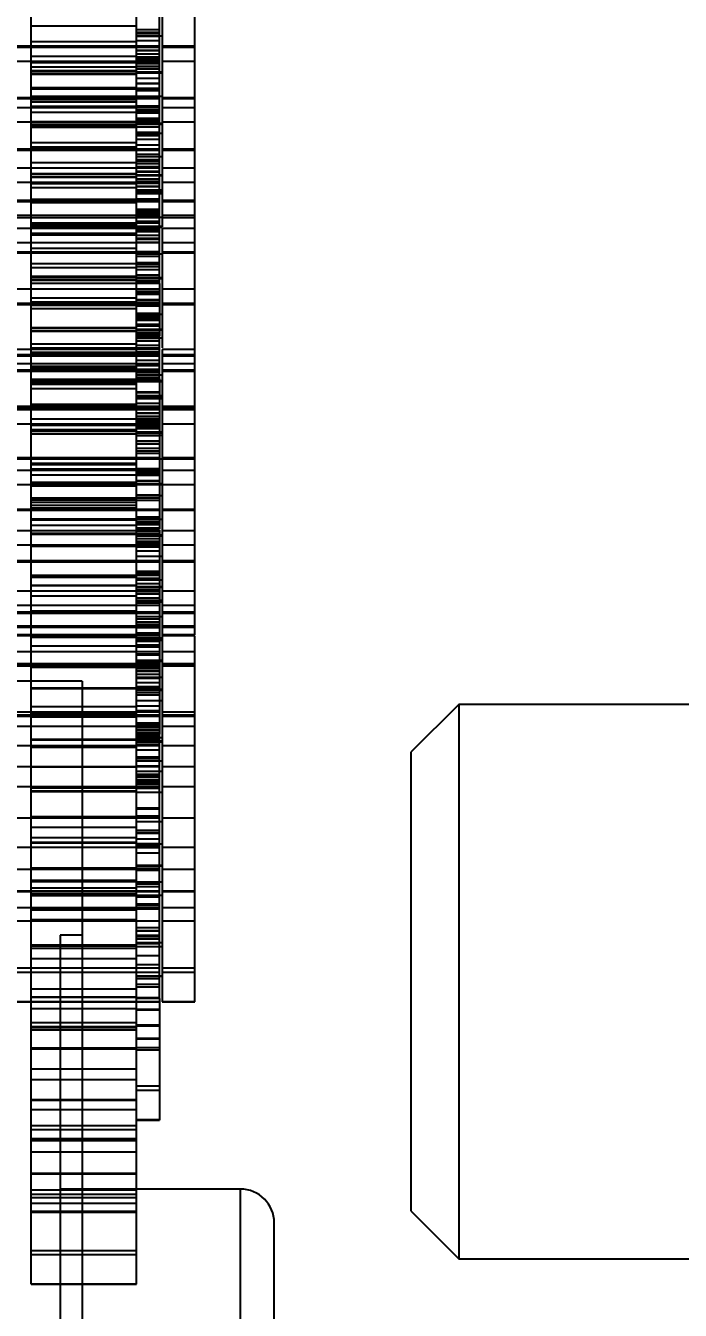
# Model space of a CAD drawing. Header units: metres. Extents: x 0 to 21025, y 0 to 14850.
# Drawn here: x 8857.71 to 8867.15, y 13107.59 to 13126.12 of the extents above; entities that cross this region are included whole.
import ezdxf

# ---------------------------------------------------------------- set-up
doc = ezdxf.new("R2010")
doc.units = ezdxf.units.M
doc.header["$LTSCALE"] = 25
doc.linetypes.add('HIDDEN2', pattern=[4.7625, 3.175, -1.5875])
doc.layers.add('18_COTAS', color=7, linetype='Continuous')
doc.layers.add('ST1', color=7, linetype='HIDDEN2')
doc.styles.add('ROMANS', font='ROMANS.SHX')
doc.dimstyles.new('25___1-25', dxfattribs={"dimscale": 25, "dimtxt": 2.5, "dimasz": 2, "dimexe": 1.5, "dimexo": 1, "dimgap": 0.5, "dimtad": 1, "dimzin": 12, "dimtxsty": 'ROMANS', "dimcen": 0, "dimclrd": 256, "dimclre": 256, "dimclrt": 3, "dimazin": 3, "dimtfac": 1, "dimtmove": 0, "dimatfit": 0, "dimfxl": 1, "dimlwd": -1, "dimlwe": -1, "dimarcsym": 0})

# ---------------------------------------------------------------- blocks, each defined once
blk = doc.blocks.new('*D14')
at = {"layer": '18_COTAS', "transparency": 16777216}
for p, q in [((8767.149, 13416.484), (9534.934, 13416.484)), ((9497.434, 11742.681), (9497.434, 13366.484)), ((8955.399, 11692.681), (9534.934, 11692.681))]:
    blk.add_line(p, q, dxfattribs=at)
for points in [[(9489.1, 13366.484), (9505.767, 13366.484), (9497.434, 13416.484)], [(9489.1, 11742.681), (9505.767, 11742.681), (9497.434, 11692.681)]]:
    blk.add_solid(points, dxfattribs=at)
at = {"layer": 'Defpoints', "color": 0, "transparency": 16777216}
for p in [(8742.149, 13416.484), (9497.434, 13416.484), (8930.399, 11692.681)]:
    blk.add_point(p, dxfattribs=at)
at = {"layer": '18_COTAS', "color": 3, "transparency": 16777216, "insert": (9447.731, 12554.582), "char_height": 62.5, "attachment_point": 5, "rotation": 90, "style": 'ROMANS'}
blk.add_mtext('1723,8', dxfattribs=at)

msp = doc.modelspace()

# ---------------------------------------------------------------- linework, layer by layer
at = {"layer": 'ST1'}
for p, q in [((8859.638, 13122.405), (8859.638, 13130.231)), ((8857.786, 13123.224), (8857.786, 13127.137)), ((8859.306, 13123.224), (8859.306, 13127.137)), ((8859.675, 13127.047), (8859.675, 13123.357)), ((8860.149, 13123.357), (8860.149, 13126.339)), ((8859.306, 13126.117), (8857.786, 13126.117)), ((8859.638, 13126.066), (8859.306, 13126.066)), ((8859.638, 13126.025), (8859.306, 13126.025)), ((8859.638, 13126.008), (8859.306, 13126.008)), ((8859.306, 13125.979), (8859.675, 13125.979)), ((8859.306, 13125.97), (8859.638, 13125.97)), ((8844.807, 13125.832), (8859.306, 13125.832)), ((8859.306, 13125.812), (8844.807, 13125.812)), ((8859.306, 13125.809), (8844.807, 13125.809)), ((8857.786, 13125.896), (8859.306, 13125.896)), ((8857.786, 13125.832), (8859.638, 13125.832)), ((8859.638, 13125.812), (8857.786, 13125.812)), ((8859.638, 13125.809), (8857.786, 13125.809)), ((8859.638, 13125.906), (8859.306, 13125.906)), ((8859.638, 13125.766), (8859.306, 13125.766)), ((8859.638, 13125.761), (8859.306, 13125.761)), ((8859.675, 13125.832), (8860.149, 13125.832)), ((8860.149, 13125.812), (8859.675, 13125.812)), ((8860.149, 13125.809), (8859.675, 13125.809)), ((8844.807, 13125.61), (8859.306, 13125.61)), ((8859.306, 13125.681), (8857.786, 13125.681)), ((8857.786, 13125.61), (8859.638, 13125.61)), ((8859.306, 13125.586), (8857.786, 13125.586)), ((8859.638, 13125.711), (8859.306, 13125.711)), ((8859.638, 13125.671), (8859.306, 13125.671)), ((8859.638, 13125.656), (8859.306, 13125.656)), ((8859.306, 13125.647), (8859.638, 13125.647)), ((8859.638, 13125.616), (8859.306, 13125.616)), ((8859.638, 13125.61), (8859.306, 13125.61)), ((8859.638, 13125.589), (8859.306, 13125.589)), ((8859.306, 13125.576), (8859.638, 13125.576)), ((8859.675, 13125.61), (8860.149, 13125.61)), ((8859.306, 13125.526), (8857.786, 13125.526)), ((8859.306, 13125.473), (8857.786, 13125.473)), ((8857.786, 13125.469), (8859.306, 13125.469)), ((8859.306, 13125.429), (8857.786, 13125.429)), ((8857.786, 13125.422), (8859.306, 13125.422)), ((8859.638, 13125.535), (8859.306, 13125.535)), ((8859.638, 13125.503), (8859.306, 13125.503)), ((8859.638, 13125.496), (8859.306, 13125.496)), ((8859.306, 13125.458), (8859.675, 13125.458)), ((8859.675, 13125.443), (8859.306, 13125.443)), ((8859.675, 13125.44), (8859.306, 13125.44)), ((8859.306, 13125.364), (8859.638, 13125.364)), ((8859.638, 13125.363), (8859.306, 13125.363)), ((8859.306, 13125.229), (8857.786, 13125.229)), ((8859.306, 13125.208), (8857.786, 13125.208)), ((8859.638, 13125.289), (8859.306, 13125.289)), ((8859.638, 13125.283), (8859.306, 13125.283)), ((8859.638, 13125.217), (8859.306, 13125.217)), ((8859.638, 13125.214), (8859.306, 13125.214)), ((8859.638, 13125.185), (8859.306, 13125.185)), ((8844.807, 13125.089), (8859.306, 13125.089)), ((8859.306, 13125.067), (8844.807, 13125.067)), ((8859.306, 13125.102), (8857.786, 13125.102)), ((8857.786, 13125.089), (8859.638, 13125.089)), ((8859.638, 13125.067), (8857.786, 13125.067)), ((8859.306, 13125.054), (8857.786, 13125.054)), ((8857.786, 13125.023), (8859.306, 13125.023)), ((8859.306, 13125.107), (8859.675, 13125.107)), ((8859.675, 13125.089), (8860.149, 13125.089)), ((8860.149, 13125.067), (8859.675, 13125.067)), ((8859.306, 13124.939), (8844.807, 13124.939)), ((8857.786, 13124.964), (8859.306, 13124.964)), ((8859.638, 13124.939), (8857.786, 13124.939)), ((8859.306, 13124.869), (8857.786, 13124.869)), ((8859.638, 13124.96), (8859.306, 13124.96)), ((8859.638, 13124.942), (8859.306, 13124.942)), ((8859.638, 13124.939), (8859.306, 13124.939)), ((8859.638, 13124.907), (8859.306, 13124.907)), ((8859.638, 13124.902), (8859.306, 13124.902)), ((8859.638, 13124.894), (8859.306, 13124.894)), ((8859.638, 13124.884), (8859.306, 13124.884)), ((8859.638, 13124.874), (8859.306, 13124.874)), ((8859.306, 13124.867), (8859.638, 13124.867)), ((8860.149, 13124.939), (8859.675, 13124.939)), ((8844.807, 13124.738), (8859.306, 13124.738)), ((8857.786, 13124.738), (8859.638, 13124.738)), ((8859.306, 13124.735), (8857.786, 13124.735)), ((8857.786, 13124.727), (8859.306, 13124.727)), ((8859.306, 13124.687), (8857.786, 13124.687)), ((8859.306, 13124.683), (8857.786, 13124.683)), ((8859.306, 13124.654), (8857.786, 13124.654)), ((8859.638, 13124.783), (8859.306, 13124.783)), ((8859.638, 13124.783), (8859.306, 13124.783)), ((8859.638, 13124.76), (8859.306, 13124.76)), ((8859.306, 13124.716), (8859.675, 13124.716)), ((8859.675, 13124.698), (8859.306, 13124.698)), ((8859.638, 13124.661), (8859.306, 13124.661)), ((8859.675, 13124.738), (8860.149, 13124.738)), ((8859.638, 13124.581), (8859.306, 13124.581)), ((8859.675, 13124.57), (8859.306, 13124.57)), ((8859.306, 13124.541), (8859.638, 13124.541)), ((8859.638, 13124.54), (8859.306, 13124.54)), ((8859.306, 13124.485), (8859.638, 13124.485)), ((8844.807, 13124.347), (8859.306, 13124.347)), ((8859.306, 13124.324), (8844.807, 13124.324)), ((8859.306, 13124.432), (8857.786, 13124.432)), ((8859.306, 13124.373), (8857.786, 13124.373)), ((8857.786, 13124.347), (8859.638, 13124.347)), ((8859.638, 13124.324), (8857.786, 13124.324)), ((8859.638, 13124.401), (8859.306, 13124.401)), ((8859.638, 13124.264), (8859.306, 13124.264)), ((8859.675, 13124.347), (8860.149, 13124.347)), ((8860.149, 13124.324), (8859.675, 13124.324)), ((8859.306, 13124.067), (8844.807, 13124.067)), ((8857.786, 13124.151), (8859.306, 13124.151)), ((8859.638, 13124.067), (8857.786, 13124.067)), ((8859.306, 13124.235), (8859.675, 13124.235)), ((8859.638, 13124.186), (8859.306, 13124.186)), ((8859.638, 13124.162), (8859.306, 13124.162)), ((8859.638, 13124.131), (8859.306, 13124.131)), ((8859.306, 13124.091), (8859.638, 13124.091)), ((8860.149, 13124.067), (8859.675, 13124.067)), ((8859.306, 13123.988), (8857.786, 13123.988)), ((8857.786, 13123.984), (8859.306, 13123.984)), ((8859.306, 13123.945), (8857.786, 13123.945)), ((8859.306, 13123.937), (8857.786, 13123.937)), ((8857.786, 13123.937), (8859.306, 13123.937)), ((8859.638, 13124.022), (8859.306, 13124.022)), ((8859.638, 13124.016), (8859.306, 13124.016)), ((8859.638, 13124.011), (8859.306, 13124.011)), ((8859.306, 13123.973), (8859.675, 13123.973)), ((8859.675, 13123.955), (8859.306, 13123.955)), ((8859.638, 13123.911), (8859.306, 13123.911)), ((8859.306, 13123.903), (8859.638, 13123.903)), ((8844.807, 13123.866), (8859.306, 13123.866)), ((8857.786, 13123.866), (8859.638, 13123.866)), ((8859.306, 13123.841), (8857.786, 13123.841)), ((8859.306, 13123.782), (8857.786, 13123.782)), ((8859.638, 13123.866), (8859.306, 13123.866)), ((8859.638, 13123.845), (8859.306, 13123.845)), ((8859.638, 13123.804), (8859.306, 13123.804)), ((8859.638, 13123.798), (8859.306, 13123.798)), ((8859.306, 13123.757), (8859.675, 13123.757)), ((8859.638, 13123.729), (8859.306, 13123.729)), ((8859.306, 13123.726), (8859.675, 13123.726)), ((8859.675, 13123.698), (8859.306, 13123.698)), ((8859.675, 13123.866), (8860.149, 13123.866)), ((8844.807, 13123.604), (8859.306, 13123.604)), ((8859.306, 13123.582), (8844.807, 13123.582)), ((8859.306, 13123.617), (8857.786, 13123.617)), ((8857.786, 13123.604), (8859.638, 13123.604)), ((8859.638, 13123.582), (8857.786, 13123.582)), ((8859.306, 13123.569), (8857.786, 13123.569)), ((8859.306, 13123.62), (8859.638, 13123.62)), ((8859.638, 13123.619), (8859.306, 13123.619)), ((8859.675, 13123.604), (8860.149, 13123.604)), ((8860.149, 13123.582), (8859.675, 13123.582)), ((8844.807, 13123.388), (8859.306, 13123.388)), ((8844.807, 13123.357), (8859.306, 13123.357)), ((8857.786, 13123.388), (8859.306, 13123.388)), ((8857.786, 13123.357), (8859.638, 13123.357)), ((8859.638, 13123.473), (8859.306, 13123.473)), ((8859.638, 13123.457), (8859.306, 13123.457)), ((8859.638, 13123.441), (8859.306, 13123.441)), ((8859.638, 13123.422), (8859.306, 13123.422)), ((8859.638, 13123.399), (8859.306, 13123.399)), ((8859.638, 13123.389), (8859.306, 13123.389)), ((8859.638, 13123.388), (8859.306, 13123.388)), ((8859.306, 13123.382), (8859.638, 13123.382)), ((8859.306, 13123.363), (8859.675, 13123.363)), ((8859.675, 13123.388), (8860.149, 13123.388)), ((8859.675, 13123.357), (8859.675, 13123.221)), ((8859.675, 13123.357), (8860.149, 13123.357)), ((8860.149, 13123.195), (8860.149, 13123.357)), ((8859.306, 13123.195), (8844.807, 13123.195)), ((8857.786, 13123.279), (8859.306, 13123.279)), ((8859.306, 13123.259), (8857.786, 13123.259)), ((8859.306, 13123.25), (8857.786, 13123.25)), ((8857.786, 13123.242), (8859.306, 13123.242)), ((8859.306, 13123.224), (8857.786, 13123.224)), ((8857.786, 13119.282), (8857.786, 13123.224)), ((8857.786, 13123.219), (8859.306, 13123.219)), ((8859.306, 13123.202), (8857.786, 13123.202)), ((8859.306, 13123.198), (8857.786, 13123.198)), ((8859.638, 13123.195), (8857.786, 13123.195)), ((8859.638, 13123.298), (8859.306, 13123.298)), ((8859.638, 13123.275), (8859.306, 13123.275)), ((8859.306, 13123.231), (8859.675, 13123.231)), ((8859.306, 13119.282), (8859.306, 13123.224)), ((8859.638, 13123.216), (8859.306, 13123.216)), ((8859.675, 13123.213), (8859.306, 13123.213)), ((8859.638, 13123.195), (8859.306, 13123.195)), ((8859.638, 13123.176), (8859.306, 13123.176)), ((8859.638, 13123.158), (8859.306, 13123.158)), ((8859.638, 13123.15), (8859.306, 13123.15)), ((8859.675, 13123.195), (8859.675, 13122.324)), ((8860.149, 13123.195), (8859.675, 13123.195)), ((8860.149, 13122.323), (8860.149, 13123.195)), ((8844.807, 13122.994), (8859.306, 13122.994)), ((8859.306, 13123.124), (8857.786, 13123.124)), ((8859.306, 13123.118), (8857.786, 13123.118)), ((8859.306, 13123.1), (8857.786, 13123.1)), ((8857.786, 13122.994), (8859.638, 13122.994)), ((8859.638, 13123.096), (8859.306, 13123.096)), ((8859.638, 13123.055), (8859.306, 13123.055)), ((8859.638, 13123.039), (8859.306, 13123.039)), ((8859.306, 13123), (8859.638, 13123)), ((8859.675, 13122.994), (8860.149, 13122.994)), ((8844.807, 13122.862), (8859.306, 13122.862)), ((8859.306, 13122.839), (8844.807, 13122.839)), ((8859.306, 13122.91), (8857.786, 13122.91)), ((8857.786, 13122.862), (8859.638, 13122.862)), ((8859.638, 13122.839), (8857.786, 13122.839)), ((8859.638, 13122.861), (8859.306, 13122.861)), ((8859.638, 13122.84), (8859.306, 13122.84)), ((8859.675, 13122.826), (8859.306, 13122.826)), ((8859.306, 13122.797), (8859.638, 13122.797)), ((8859.675, 13122.862), (8860.149, 13122.862)), ((8860.149, 13122.839), (8859.675, 13122.839)), ((8859.306, 13122.688), (8857.786, 13122.688)), ((8859.306, 13122.629), (8857.786, 13122.629)), ((8859.638, 13122.701), (8859.306, 13122.701)), ((8859.638, 13122.696), (8859.306, 13122.696)), ((8859.638, 13122.676), (8859.306, 13122.676)), ((8859.638, 13122.646), (8859.306, 13122.646)), ((8859.306, 13122.606), (8859.638, 13122.606)), ((8859.306, 13122.503), (8857.786, 13122.503)), ((8857.786, 13122.499), (8859.306, 13122.499)), ((8859.306, 13122.46), (8857.786, 13122.46)), ((8857.786, 13122.452), (8859.306, 13122.452)), ((8857.786, 13122.407), (8859.306, 13122.407)), ((8859.638, 13122.526), (8859.306, 13122.526)), ((8859.638, 13122.52), (8859.306, 13122.52)), ((8859.306, 13122.491), (8859.675, 13122.491)), ((8859.306, 13122.488), (8859.675, 13122.488)), ((8859.675, 13122.47), (8859.306, 13122.47)), ((8859.638, 13122.437), (8859.306, 13122.437)), ((8859.638, 13122.418), (8859.306, 13122.418)), ((8859.638, 13122.405), (8859.306, 13122.405)), ((8859.638, 13122.405), (8859.638, 13121.65)), ((8859.306, 13122.323), (8844.807, 13122.323)), ((8859.638, 13122.323), (8857.786, 13122.323)), ((8859.638, 13122.319), (8859.306, 13122.319)), ((8859.638, 13122.313), (8859.306, 13122.313)), ((8859.638, 13122.277), (8859.306, 13122.277)), ((8859.638, 13122.272), (8859.306, 13122.272)), ((8859.638, 13122.244), (8859.306, 13122.244)), ((8859.675, 13122.323), (8859.675, 13121.477)), ((8860.149, 13122.323), (8859.675, 13122.323)), ((8860.149, 13121.451), (8860.149, 13122.323)), ((8844.807, 13122.122), (8859.306, 13122.122)), ((8844.807, 13122.119), (8859.306, 13122.119)), ((8859.306, 13122.097), (8844.807, 13122.097)), ((8859.306, 13122.192), (8857.786, 13122.192)), ((8859.306, 13122.132), (8857.786, 13122.132)), ((8857.786, 13122.122), (8859.638, 13122.122)), ((8857.786, 13122.119), (8859.638, 13122.119)), ((8859.638, 13122.097), (8857.786, 13122.097)), ((8859.306, 13122.097), (8857.786, 13122.097)), ((8859.306, 13122.084), (8857.786, 13122.084)), ((8859.306, 13122.038), (8857.786, 13122.038)), ((8859.638, 13122.167), (8859.306, 13122.167)), ((8859.306, 13122.159), (8859.638, 13122.159)), ((8859.638, 13122.122), (8859.306, 13122.122)), ((8859.638, 13122.101), (8859.306, 13122.101)), ((8859.638, 13122.078), (8859.306, 13122.078)), ((8859.675, 13122.122), (8860.149, 13122.122)), ((8859.675, 13122.119), (8860.149, 13122.119)), ((8860.149, 13122.097), (8859.675, 13122.097)), ((8859.638, 13121.972), (8859.306, 13121.972)), ((8859.675, 13121.954), (8859.306, 13121.954)), ((8859.638, 13121.937), (8859.306, 13121.937)), ((8859.638, 13121.914), (8859.306, 13121.914)), ((8859.638, 13121.904), (8859.306, 13121.904)), ((8859.306, 13121.897), (8859.638, 13121.897)), ((8859.306, 13121.876), (8859.638, 13121.876)), ((8859.638, 13121.875), (8859.306, 13121.875)), ((8859.306, 13121.765), (8857.786, 13121.765)), ((8857.786, 13121.757), (8859.306, 13121.757)), ((8859.306, 13121.717), (8857.786, 13121.717)), ((8859.306, 13121.713), (8857.786, 13121.713)), ((8859.638, 13121.813), (8859.306, 13121.813)), ((8859.638, 13121.79), (8859.306, 13121.79)), ((8859.306, 13121.746), (8859.675, 13121.746)), ((8859.638, 13121.729), (8859.306, 13121.729)), ((8859.675, 13121.728), (8859.306, 13121.728)), ((8859.638, 13121.697), (8859.306, 13121.697)), ((8859.638, 13121.691), (8859.306, 13121.691)), ((8859.306, 13121.681), (8859.638, 13121.681)), ((8859.638, 13121.665), (8859.306, 13121.665)), ((8857.786, 13121.535), (8859.306, 13121.535)), ((8857.786, 13121.475), (8859.306, 13121.475)), ((8859.306, 13121.65), (8859.638, 13121.65)), ((8859.306, 13121.618), (8859.675, 13121.618)), ((8859.638, 13121.611), (8859.306, 13121.611)), ((8859.638, 13121.57), (8859.306, 13121.57)), ((8859.306, 13121.515), (8859.638, 13121.515)), ((8859.638, 13121.472), (8859.306, 13121.472)), ((8859.638, 13121.028), (8859.638, 13121.65)), ((8859.306, 13121.451), (8844.807, 13121.451)), ((8844.807, 13121.377), (8859.306, 13121.377)), ((8859.306, 13121.354), (8844.807, 13121.354)), ((8859.638, 13121.451), (8857.786, 13121.451)), ((8859.306, 13121.407), (8857.786, 13121.407)), ((8859.306, 13121.395), (8857.786, 13121.395)), ((8859.306, 13121.38), (8857.786, 13121.38)), ((8857.786, 13121.377), (8859.638, 13121.377)), ((8859.638, 13121.354), (8857.786, 13121.354)), ((8859.638, 13121.451), (8859.306, 13121.451)), ((8859.638, 13121.414), (8859.306, 13121.414)), ((8859.638, 13121.405), (8859.306, 13121.405)), ((8859.638, 13121.295), (8859.306, 13121.295)), ((8859.675, 13121.451), (8859.675, 13121.133)), ((8860.149, 13121.451), (8859.675, 13121.451)), ((8859.675, 13121.377), (8860.149, 13121.377)), ((8860.149, 13121.354), (8859.675, 13121.354)), ((8860.149, 13121.133), (8860.149, 13121.451)), ((8844.807, 13121.249), (8859.306, 13121.249)), ((8859.306, 13121.154), (8844.807, 13121.154)), ((8859.306, 13121.133), (8844.807, 13121.133)), ((8857.786, 13121.249), (8859.638, 13121.249)), ((8859.306, 13121.207), (8857.786, 13121.207)), ((8859.306, 13121.194), (8857.786, 13121.194)), ((8859.306, 13121.165), (8857.786, 13121.165)), ((8859.638, 13121.154), (8857.786, 13121.154)), ((8859.638, 13121.133), (8857.786, 13121.133)), ((8859.638, 13121.216), (8859.306, 13121.216)), ((8859.638, 13121.161), (8859.306, 13121.161)), ((8859.306, 13121.121), (8859.638, 13121.121)), ((8859.675, 13121.249), (8860.149, 13121.249)), ((8860.149, 13121.154), (8859.675, 13121.154)), ((8859.675, 13121.133), (8859.675, 13117.443)), ((8860.149, 13121.133), (8859.675, 13121.133)), ((8860.149, 13119.841), (8860.149, 13121.133)), ((8859.306, 13121.018), (8857.786, 13121.018)), ((8857.786, 13121.014), (8859.306, 13121.014)), ((8857.786, 13121.008), (8859.306, 13121.008)), ((8857.786, 13120.993), (8859.306, 13120.993)), ((8859.306, 13120.975), (8857.786, 13120.975)), ((8857.786, 13120.967), (8859.306, 13120.967)), ((8859.306, 13120.944), (8857.786, 13120.944)), ((8859.675, 13121.082), (8859.306, 13121.082)), ((8859.306, 13121.053), (8859.638, 13121.053)), ((8859.638, 13121.041), (8859.306, 13121.041)), ((8859.638, 13121.028), (8859.306, 13121.028)), ((8859.306, 13121.003), (8859.675, 13121.003)), ((8859.675, 13120.985), (8859.306, 13120.985)), ((8859.638, 13121.028), (8859.638, 13119.645)), ((8859.306, 13120.884), (8857.786, 13120.884)), ((8859.638, 13120.834), (8859.306, 13120.834)), ((8859.638, 13120.828), (8859.306, 13120.828)), ((8859.675, 13120.785), (8859.306, 13120.785)), ((8859.638, 13120.775), (8859.306, 13120.775)), ((8859.675, 13120.764), (8859.306, 13120.764)), ((8859.638, 13120.759), (8859.306, 13120.759)), ((8859.306, 13120.746), (8859.675, 13120.746)), ((8844.807, 13120.634), (8859.306, 13120.634)), ((8859.306, 13120.612), (8844.807, 13120.612)), ((8859.306, 13120.579), (8844.807, 13120.579)), ((8857.786, 13120.663), (8859.306, 13120.663)), ((8859.306, 13120.647), (8857.786, 13120.647)), ((8857.786, 13120.634), (8859.638, 13120.634)), ((8859.638, 13120.612), (8857.786, 13120.612)), ((8859.306, 13120.599), (8857.786, 13120.599)), ((8859.638, 13120.579), (8857.786, 13120.579)), ((8859.638, 13120.674), (8859.306, 13120.674)), ((8859.675, 13120.634), (8860.149, 13120.634)), ((8860.149, 13120.612), (8859.675, 13120.612)), ((8860.149, 13120.579), (8859.675, 13120.579)), ((8844.807, 13120.377), (8859.306, 13120.377)), ((8859.306, 13120.448), (8857.786, 13120.448)), ((8857.786, 13120.377), (8859.638, 13120.377)), ((8859.638, 13120.533), (8859.306, 13120.533)), ((8859.638, 13120.528), (8859.306, 13120.528)), ((8859.638, 13120.487), (8859.306, 13120.487)), ((8859.638, 13120.452), (8859.306, 13120.452)), ((8859.638, 13120.429), (8859.306, 13120.429)), ((8859.638, 13120.423), (8859.306, 13120.423)), ((8859.638, 13120.419), (8859.306, 13120.419)), ((8859.306, 13120.415), (8859.638, 13120.415)), ((8859.306, 13120.412), (8859.638, 13120.412)), ((8859.638, 13120.377), (8859.306, 13120.377)), ((8859.638, 13120.356), (8859.306, 13120.356)), ((8859.675, 13120.377), (8860.149, 13120.377)), ((8859.306, 13120.353), (8857.786, 13120.353)), ((8859.306, 13120.293), (8857.786, 13120.293)), ((8859.306, 13120.28), (8857.786, 13120.28)), ((8857.786, 13120.272), (8859.306, 13120.272)), ((8859.306, 13120.232), (8857.786, 13120.232)), ((8859.306, 13120.228), (8857.786, 13120.228)), ((8859.638, 13120.328), (8859.306, 13120.328)), ((8859.638, 13120.305), (8859.306, 13120.305)), ((8859.306, 13120.261), (8859.675, 13120.261)), ((8859.675, 13120.243), (8859.306, 13120.243)), ((8859.675, 13120.21), (8859.306, 13120.21)), ((8859.638, 13120.206), (8859.306, 13120.206)), ((8859.306, 13120.132), (8859.638, 13120.132)), ((8859.638, 13120.13), (8859.306, 13120.13)), ((8859.638, 13120.126), (8859.306, 13120.126)), ((8859.638, 13120.085), (8859.306, 13120.085)), ((8859.306, 13120.03), (8859.638, 13120.03)), ((8844.807, 13119.892), (8859.306, 13119.892)), ((8859.306, 13119.87), (8844.807, 13119.87)), ((8857.786, 13119.892), (8859.638, 13119.892)), ((8859.638, 13119.87), (8857.786, 13119.87)), ((8859.306, 13119.808), (8857.786, 13119.808)), ((8859.306, 13119.806), (8857.786, 13119.806)), ((8859.638, 13119.985), (8859.306, 13119.985)), ((8859.638, 13119.952), (8859.306, 13119.952)), ((8859.306, 13119.874), (8859.675, 13119.874)), ((8859.675, 13119.892), (8860.149, 13119.892)), ((8860.149, 13119.87), (8859.675, 13119.87)), ((8860.149, 13117.443), (8860.149, 13119.841)), ((8859.306, 13119.707), (8844.807, 13119.707)), ((8857.786, 13119.791), (8859.306, 13119.791)), ((8857.786, 13119.731), (8859.306, 13119.731)), ((8859.638, 13119.707), (8857.786, 13119.707)), ((8859.306, 13119.636), (8857.786, 13119.636)), ((8859.638, 13119.731), (8859.306, 13119.731)), ((8859.638, 13119.728), (8859.306, 13119.728)), ((8859.638, 13119.707), (8859.306, 13119.707)), ((8859.638, 13119.676), (8859.306, 13119.676)), ((8859.638, 13119.67), (8859.306, 13119.67)), ((8859.638, 13119.666), (8859.306, 13119.666)), ((8859.638, 13119.661), (8859.306, 13119.661)), ((8859.638, 13119.645), (8859.306, 13119.645)), ((8859.306, 13119.636), (8859.638, 13119.636)), ((8859.638, 13119.645), (8859.638, 13118.863)), ((8860.149, 13119.707), (8859.675, 13119.707)), ((8844.807, 13119.505), (8859.306, 13119.505)), ((8859.306, 13119.533), (8857.786, 13119.533)), ((8857.786, 13119.529), (8859.306, 13119.529)), ((8857.786, 13119.505), (8859.638, 13119.505)), ((8857.786, 13119.482), (8859.306, 13119.482)), ((8859.638, 13119.556), (8859.306, 13119.556)), ((8859.638, 13119.551), (8859.306, 13119.551)), ((8859.306, 13119.518), (8859.675, 13119.518)), ((8859.675, 13119.501), (8859.306, 13119.501)), ((8859.675, 13119.505), (8860.149, 13119.505)), ((8857.786, 13119.313), (8859.306, 13119.313)), ((8857.786, 13113.368), (8857.786, 13119.282)), ((8857.786, 13119.282), (8859.306, 13119.282)), ((8859.306, 13119.244), (8857.786, 13119.244)), ((8859.638, 13119.349), (8859.306, 13119.349)), ((8859.638, 13119.343), (8859.306, 13119.343)), ((8859.675, 13119.338), (8859.306, 13119.338)), ((8859.306, 13119.309), (8859.638, 13119.309)), ((8859.306, 13113.368), (8859.306, 13119.282)), ((8859.638, 13119.274), (8859.306, 13119.274)), ((8844.807, 13119.149), (8859.306, 13119.149)), ((8859.306, 13119.127), (8844.807, 13119.127)), ((8859.306, 13119.2), (8857.786, 13119.2)), ((8859.306, 13119.2), (8857.786, 13119.2)), ((8859.306, 13119.162), (8857.786, 13119.162)), ((8857.786, 13119.149), (8859.638, 13119.149)), ((8859.638, 13119.127), (8857.786, 13119.127)), ((8859.675, 13119.149), (8860.149, 13119.149)), ((8860.149, 13119.127), (8859.675, 13119.127)), ((8859.306, 13119.001), (8857.786, 13119.001)), ((8859.306, 13118.988), (8857.786, 13118.988)), ((8857.786, 13118.919), (8859.306, 13118.919)), ((8859.638, 13119.031), (8859.306, 13119.031)), ((8859.638, 13119.002), (8859.306, 13119.002)), ((8859.306, 13119.002), (8859.675, 13119.002)), ((8859.638, 13118.967), (8859.306, 13118.967)), ((8859.638, 13118.944), (8859.306, 13118.944)), ((8859.638, 13118.934), (8859.306, 13118.934)), ((8859.638, 13118.93), (8859.306, 13118.93)), ((8859.306, 13118.927), (8859.638, 13118.927)), ((8859.638, 13118.874), (8859.306, 13118.874)), ((8859.306, 13118.835), (8844.807, 13118.835)), ((8859.638, 13118.835), (8857.786, 13118.835)), ((8859.306, 13118.795), (8857.786, 13118.795)), ((8857.786, 13118.787), (8859.306, 13118.787)), ((8859.638, 13118.863), (8859.306, 13118.863)), ((8859.638, 13118.85), (8859.306, 13118.85)), ((8859.638, 13118.843), (8859.306, 13118.843)), ((8859.638, 13118.82), (8859.306, 13118.82)), ((8859.638, 13118.789), (8859.306, 13118.789)), ((8859.638, 13118.784), (8859.306, 13118.784)), ((8859.306, 13118.776), (8859.675, 13118.776)), ((8859.675, 13118.758), (8859.306, 13118.758)), ((8859.638, 13118.721), (8859.306, 13118.721)), ((8859.638, 13118.85), (8859.638, 13115.899)), ((8860.149, 13118.835), (8859.675, 13118.835)), ((8844.807, 13118.633), (8859.306, 13118.633)), ((8857.786, 13118.633), (8859.638, 13118.633)), ((8859.306, 13118.609), (8857.786, 13118.609)), ((8859.638, 13118.679), (8859.306, 13118.679)), ((8859.306, 13118.67), (8859.638, 13118.67)), ((8859.638, 13118.641), (8859.306, 13118.641)), ((8859.638, 13118.633), (8859.306, 13118.633)), ((8859.638, 13118.612), (8859.306, 13118.612)), ((8859.638, 13118.6), (8859.306, 13118.6)), ((8859.306, 13118.545), (8859.638, 13118.545)), ((8859.675, 13118.633), (8860.149, 13118.633)), ((8844.807, 13118.407), (8859.306, 13118.407)), ((8859.306, 13118.385), (8844.807, 13118.385)), ((8857.786, 13118.407), (8859.638, 13118.407)), ((8859.638, 13118.385), (8857.786, 13118.385)), ((8859.675, 13118.466), (8859.306, 13118.466)), ((8859.306, 13118.387), (8859.638, 13118.387)), ((8859.638, 13118.386), (8859.306, 13118.386)), ((8859.675, 13118.407), (8860.149, 13118.407)), ((8860.149, 13118.385), (8859.675, 13118.385)), ((8857.786, 13118.196), (8859.306, 13118.196)), ((8857.786, 13118.168), (8859.306, 13118.168)), ((8859.638, 13118.246), (8859.306, 13118.246)), ((8859.638, 13118.24), (8859.306, 13118.24)), ((8859.638, 13118.212), (8859.306, 13118.212)), ((8859.638, 13118.208), (8859.306, 13118.208)), ((8859.638, 13118.191), (8859.306, 13118.191)), ((8859.306, 13118.151), (8859.638, 13118.151)), ((8859.306, 13117.963), (8844.807, 13117.963)), ((8859.306, 13118.048), (8857.786, 13118.048)), ((8857.786, 13118.047), (8859.306, 13118.047)), ((8857.786, 13118.044), (8859.306, 13118.044)), ((8859.638, 13117.963), (8857.786, 13117.963)), ((8859.306, 13118.13), (8859.675, 13118.13)), ((8859.638, 13118.071), (8859.306, 13118.071)), ((8859.306, 13118.033), (8859.675, 13118.033)), ((8859.675, 13118.016), (8859.306, 13118.016)), ((8859.638, 13117.984), (8859.306, 13117.984)), ((8859.638, 13117.978), (8859.306, 13117.978)), ((8859.638, 13117.962), (8859.306, 13117.962)), ((8859.638, 13117.958), (8859.306, 13117.958)), ((8860.149, 13117.963), (8859.675, 13117.963)), ((8859.306, 13117.892), (8857.786, 13117.892)), ((8859.638, 13117.925), (8859.306, 13117.925)), ((8859.638, 13117.923), (8859.306, 13117.923)), ((8859.638, 13117.864), (8859.306, 13117.864)), ((8859.638, 13117.862), (8859.306, 13117.862)), ((8859.306, 13117.833), (8859.675, 13117.833)), ((8859.306, 13117.812), (8859.675, 13117.812)), ((8859.638, 13117.807), (8859.306, 13117.807)), ((8859.638, 13117.789), (8859.306, 13117.789)), ((8844.807, 13117.761), (8859.306, 13117.761)), ((8844.807, 13117.664), (8859.306, 13117.664)), ((8859.306, 13117.642), (8844.807, 13117.642)), ((8857.786, 13117.761), (8859.638, 13117.761)), ((8859.306, 13117.677), (8857.786, 13117.677)), ((8857.786, 13117.664), (8859.638, 13117.664)), ((8859.638, 13117.642), (8857.786, 13117.642)), ((8859.675, 13117.594), (8859.306, 13117.594)), ((8859.675, 13117.761), (8860.149, 13117.761)), ((8859.675, 13117.664), (8860.149, 13117.664)), ((8860.149, 13117.642), (8859.675, 13117.642)), ((8844.807, 13117.464), (8859.306, 13117.464)), ((8844.807, 13117.443), (8859.306, 13117.443)), ((8857.786, 13117.464), (8859.638, 13117.464)), ((8859.306, 13117.456), (8857.786, 13117.456)), ((8857.786, 13117.443), (8859.638, 13117.443)), ((8859.306, 13117.565), (8859.638, 13117.565)), ((8859.638, 13117.517), (8859.306, 13117.517)), ((8859.638, 13117.482), (8859.306, 13117.482)), ((8859.638, 13117.459), (8859.306, 13117.459)), ((8859.638, 13117.449), (8859.306, 13117.449)), ((8859.306, 13117.442), (8859.638, 13117.442)), ((8859.638, 13117.438), (8859.306, 13117.438)), ((8859.638, 13117.436), (8859.306, 13117.436)), ((8859.675, 13117.464), (8860.149, 13117.464)), ((8859.675, 13117.443), (8859.675, 13117.32)), ((8859.675, 13117.443), (8860.149, 13117.443)), ((8860.149, 13117.332), (8860.149, 13117.443)), ((8859.306, 13117.332), (8844.807, 13117.332)), ((8859.306, 13117.32), (8844.807, 13117.32)), ((8859.638, 13117.332), (8857.786, 13117.332)), ((8859.638, 13117.32), (8857.786, 13117.32)), ((8859.306, 13117.31), (8857.786, 13117.31)), ((8857.786, 13117.302), (8859.306, 13117.302)), ((8859.638, 13117.358), (8859.306, 13117.358)), ((8859.638, 13117.335), (8859.306, 13117.335)), ((8859.306, 13117.291), (8859.675, 13117.291)), ((8859.638, 13117.287), (8859.306, 13117.287)), ((8859.675, 13117.273), (8859.306, 13117.273)), ((8859.306, 13117.258), (8859.675, 13117.258)), ((8859.638, 13117.236), (8859.306, 13117.236)), ((8860.149, 13117.332), (8859.675, 13117.332)), ((8859.675, 13117.32), (8859.675, 13113.63)), ((8860.149, 13117.32), (8859.675, 13117.32)), ((8860.149, 13116.029), (8860.149, 13117.32)), ((8859.306, 13117.09), (8844.807, 13117.09)), ((8857.786, 13117.174), (8859.306, 13117.174)), ((8859.638, 13117.09), (8857.786, 13117.09)), ((8859.638, 13117.185), (8859.306, 13117.185)), ((8859.638, 13117.156), (8859.306, 13117.156)), ((8859.306, 13117.06), (8859.638, 13117.06)), ((8859.638, 13117.039), (8859.306, 13117.039)), ((8860.149, 13117.09), (8859.675, 13117.09)), ((8844.807, 13116.922), (8859.306, 13116.922)), ((8859.306, 13116.9), (8844.807, 13116.9)), ((8844.807, 13116.889), (8859.306, 13116.889)), ((8857.786, 13116.922), (8859.638, 13116.922)), ((8859.638, 13116.9), (8857.786, 13116.9)), ((8857.786, 13116.889), (8859.638, 13116.889)), ((8859.306, 13116.865), (8857.786, 13116.865)), ((8859.675, 13116.963), (8859.306, 13116.963)), ((8859.675, 13116.951), (8859.306, 13116.951)), ((8859.638, 13116.934), (8859.306, 13116.934)), ((8859.306, 13116.926), (8859.638, 13116.926)), ((8859.638, 13116.889), (8859.306, 13116.889)), ((8859.306, 13116.883), (8859.638, 13116.883)), ((8859.638, 13116.868), (8859.306, 13116.868)), ((8859.306, 13116.858), (8859.638, 13116.858)), ((8859.675, 13116.922), (8860.149, 13116.922)), ((8860.149, 13116.9), (8859.675, 13116.9)), ((8859.675, 13116.889), (8860.149, 13116.889)), ((8858.524, 13116.665), (8855.754, 13116.665)), ((8858.524, 13116.665), (8858.524, 13087.227)), ((8859.638, 13116.818), (8859.306, 13116.818)), ((8859.638, 13116.805), (8859.306, 13116.805)), ((8859.638, 13116.761), (8859.306, 13116.761)), ((8859.675, 13116.721), (8859.306, 13116.721)), ((8859.638, 13116.706), (8859.306, 13116.706)), ((8859.306, 13116.563), (8857.786, 13116.563)), ((8857.786, 13116.559), (8859.306, 13116.559)), ((8859.638, 13116.642), (8859.306, 13116.642)), ((8859.638, 13116.586), (8859.306, 13116.586)), ((8859.638, 13116.561), (8859.306, 13116.561)), ((8859.306, 13116.549), (8859.675, 13116.549)), ((8859.675, 13116.531), (8859.306, 13116.531)), ((8859.638, 13116.496), (8859.306, 13116.496)), ((8859.638, 13116.464), (8859.306, 13116.464)), ((8857.786, 13116.302), (8859.306, 13116.302)), ((8859.306, 13116.386), (8859.675, 13116.386)), ((8859.638, 13116.304), (8859.306, 13116.304)), ((8863.954, 13116.331), (8863.264, 13115.641)), ((8863.954, 13116.331), (8863.954, 13108.331)), ((8893.264, 13116.331), (8863.954, 13116.331)), ((8859.306, 13116.218), (8844.807, 13116.218)), ((8844.807, 13116.18), (8859.306, 13116.18)), ((8859.306, 13116.157), (8844.807, 13116.157)), ((8859.638, 13116.218), (8857.786, 13116.218)), ((8859.306, 13116.192), (8857.786, 13116.192)), ((8857.786, 13116.18), (8859.638, 13116.18)), ((8859.638, 13116.157), (8857.786, 13116.157)), ((8859.306, 13116.147), (8857.786, 13116.147)), ((8859.638, 13116.239), (8859.306, 13116.239)), ((8859.638, 13116.218), (8859.306, 13116.218)), ((8860.149, 13116.218), (8859.675, 13116.218)), ((8859.675, 13116.18), (8860.149, 13116.18)), ((8860.149, 13116.157), (8859.675, 13116.157)), ((8844.807, 13116.017), (8859.306, 13116.017)), ((8857.786, 13116.017), (8859.638, 13116.017)), ((8859.638, 13116.062), (8859.306, 13116.062)), ((8859.638, 13116.032), (8859.306, 13116.032)), ((8859.638, 13115.997), (8859.306, 13115.997)), ((8859.638, 13115.964), (8859.306, 13115.964)), ((8859.306, 13115.957), (8859.638, 13115.957)), ((8859.638, 13115.922), (8859.306, 13115.922)), ((8859.638, 13115.922), (8859.306, 13115.922)), ((8859.675, 13116.017), (8860.149, 13116.017)), ((8860.149, 13113.63), (8860.149, 13116.029)), ((8859.306, 13115.733), (8844.807, 13115.733)), ((8859.306, 13115.731), (8844.807, 13115.731)), ((8859.306, 13115.825), (8857.786, 13115.825)), ((8857.786, 13115.817), (8859.306, 13115.817)), ((8859.638, 13115.733), (8857.786, 13115.733)), ((8859.638, 13115.731), (8857.786, 13115.731)), ((8859.638, 13115.899), (8859.306, 13115.899)), ((8859.638, 13115.895), (8859.306, 13115.895)), ((8859.638, 13115.873), (8859.306, 13115.873)), ((8859.675, 13115.849), (8859.306, 13115.849)), ((8859.638, 13115.824), (8859.306, 13115.824)), ((8859.306, 13115.82), (8859.638, 13115.82)), ((8859.306, 13115.806), (8859.675, 13115.806)), ((8859.675, 13115.788), (8859.306, 13115.788)), ((8859.638, 13115.751), (8859.306, 13115.751)), ((8859.638, 13112.087), (8859.638, 13115.899)), ((8860.149, 13115.733), (8859.675, 13115.733)), ((8860.149, 13115.731), (8859.675, 13115.731)), ((8859.306, 13115.711), (8857.786, 13115.711)), ((8859.638, 13115.671), (8859.306, 13115.671)), ((8859.306, 13115.575), (8859.638, 13115.575)), ((8859.638, 13115.543), (8859.306, 13115.543)), ((8863.264, 13115.641), (8863.264, 13109.022)), ((8844.807, 13115.437), (8859.306, 13115.437)), ((8857.786, 13115.437), (8859.638, 13115.437)), ((8857.786, 13115.43), (8859.306, 13115.43)), ((8859.306, 13115.514), (8859.675, 13115.514)), ((8859.638, 13115.441), (8859.306, 13115.441)), ((8859.675, 13115.364), (8859.306, 13115.364)), ((8859.675, 13115.362), (8859.306, 13115.362)), ((8859.675, 13115.437), (8860.149, 13115.437)), ((8859.638, 13115.319), (8859.306, 13115.319)), ((8859.638, 13115.295), (8859.306, 13115.295)), ((8859.638, 13115.276), (8859.306, 13115.276)), ((8859.638, 13115.237), (8859.306, 13115.237)), ((8859.638, 13115.221), (8859.306, 13115.221)), ((8859.638, 13115.195), (8859.306, 13115.195)), ((8859.638, 13115.19), (8859.306, 13115.19)), ((8859.306, 13115.182), (8859.638, 13115.182)), ((8844.807, 13115.145), (8859.306, 13115.145)), ((8857.786, 13115.145), (8859.638, 13115.145)), ((8859.306, 13115.12), (8857.786, 13115.12)), ((8859.306, 13115.078), (8857.786, 13115.078)), ((8857.786, 13115.074), (8859.306, 13115.074)), ((8859.638, 13115.142), (8859.306, 13115.142)), ((8859.638, 13115.13), (8859.306, 13115.13)), ((8859.638, 13115.124), (8859.306, 13115.124)), ((8859.638, 13115.117), (8859.306, 13115.117)), ((8859.306, 13115.064), (8859.675, 13115.064)), ((8859.675, 13115.145), (8860.149, 13115.145)), ((8859.638, 13114.832), (8859.306, 13114.832)), ((8859.638, 13114.827), (8859.306, 13114.827)), ((8859.638, 13114.819), (8859.306, 13114.819)), ((8844.807, 13114.695), (8859.306, 13114.695)), ((8859.306, 13114.707), (8857.786, 13114.707)), ((8857.786, 13114.695), (8859.638, 13114.695)), ((8859.638, 13114.72), (8859.306, 13114.72)), ((8859.306, 13114.642), (8859.675, 13114.642)), ((8859.675, 13114.695), (8860.149, 13114.695)), ((8857.786, 13114.558), (8859.306, 13114.558)), ((8859.638, 13114.512), (8859.306, 13114.512)), ((8859.638, 13114.479), (8859.306, 13114.479)), ((8859.638, 13114.474), (8859.306, 13114.474)), ((8859.306, 13114.473), (8859.638, 13114.473)), ((8844.807, 13114.273), (8859.306, 13114.273)), ((8859.306, 13114.403), (8857.786, 13114.403)), ((8859.306, 13114.34), (8857.786, 13114.34)), ((8857.786, 13114.332), (8859.306, 13114.332)), ((8857.786, 13114.273), (8859.638, 13114.273)), ((8859.638, 13114.388), (8859.306, 13114.388)), ((8859.306, 13114.321), (8859.675, 13114.321)), ((8859.638, 13114.318), (8859.306, 13114.318)), ((8859.306, 13114.295), (8859.638, 13114.295)), ((8859.306, 13114.268), (8859.638, 13114.268)), ((8859.638, 13114.266), (8859.306, 13114.266)), ((8859.675, 13114.273), (8860.149, 13114.273)), ((8859.638, 13114.186), (8859.306, 13114.186)), ((8844.807, 13113.952), (8859.306, 13113.952)), ((8859.306, 13113.967), (8857.786, 13113.967)), ((8857.786, 13113.952), (8859.638, 13113.952)), ((8859.306, 13114.011), (8859.675, 13114.011)), ((8859.306, 13113.999), (8859.675, 13113.999)), ((8859.638, 13113.964), (8859.306, 13113.964)), ((8859.638, 13113.932), (8859.306, 13113.932)), ((8859.675, 13113.952), (8860.149, 13113.952)), ((8859.306, 13113.788), (8857.786, 13113.788)), ((8859.306, 13113.769), (8857.786, 13113.769)), ((8857.786, 13113.686), (8859.306, 13113.686)), ((8859.306, 13113.769), (8859.675, 13113.769)), ((8859.638, 13113.746), (8859.306, 13113.746)), ((8859.638, 13113.736), (8859.306, 13113.736)), ((8859.638, 13113.697), (8859.306, 13113.697)), ((8844.807, 13113.642), (8859.306, 13113.642)), ((8844.807, 13113.63), (8859.306, 13113.63)), ((8857.786, 13113.642), (8859.638, 13113.642)), ((8857.786, 13113.63), (8859.638, 13113.63)), ((8859.306, 13113.593), (8857.786, 13113.593)), ((8859.306, 13113.589), (8857.786, 13113.589)), ((8857.786, 13113.589), (8859.306, 13113.589)), ((8859.306, 13113.568), (8857.786, 13113.568)), ((8859.306, 13113.579), (8859.675, 13113.579)), ((8859.638, 13113.551), (8859.306, 13113.551)), ((8859.675, 13113.642), (8860.149, 13113.642)), ((8859.675, 13113.63), (8859.675, 13112.041)), ((8859.675, 13113.63), (8860.149, 13113.63)), ((8860.149, 13112.041), (8860.149, 13113.63)), ((8844.807, 13113.4), (8859.306, 13113.4)), ((8857.786, 13113.4), (8859.638, 13113.4)), ((8857.786, 13113.389), (8859.306, 13113.389)), ((8859.306, 13113.376), (8857.786, 13113.376)), ((8857.786, 13111.662), (8857.786, 13113.368)), ((8857.786, 13113.368), (8859.306, 13113.368)), ((8859.638, 13113.446), (8859.306, 13113.446)), ((8859.306, 13113.438), (8859.638, 13113.438)), ((8859.638, 13113.427), (8859.306, 13113.427)), ((8859.638, 13113.374), (8859.306, 13113.374)), ((8859.306, 13111.662), (8859.306, 13113.368)), ((8859.675, 13113.4), (8860.149, 13113.4)), ((8844.807, 13113.21), (8859.306, 13113.21)), ((8859.306, 13113.222), (8857.786, 13113.222)), ((8857.786, 13113.21), (8859.638, 13113.21)), ((8859.675, 13113.21), (8860.149, 13113.21)), ((8858.205, 13113.001), (8858.205, 13089.082)), ((8858.524, 13113.001), (8858.205, 13113.001)), ((8859.638, 13113.107), (8859.306, 13113.107)), ((8859.638, 13113.064), (8859.306, 13113.064)), ((8859.638, 13113.058), (8859.306, 13113.058)), ((8859.638, 13112.994), (8859.306, 13112.994)), ((8859.306, 13112.988), (8859.638, 13112.988)), ((8859.638, 13112.976), (8859.306, 13112.976)), ((8859.638, 13112.945), (8859.306, 13112.945)), ((8859.306, 13112.855), (8857.786, 13112.855)), ((8857.786, 13112.847), (8859.306, 13112.847)), ((8857.786, 13112.814), (8859.306, 13112.814)), ((8859.306, 13112.897), (8859.675, 13112.897)), ((8859.638, 13112.874), (8859.306, 13112.874)), ((8859.306, 13112.836), (8859.675, 13112.836)), ((8859.306, 13112.659), (8857.786, 13112.659)), ((8859.638, 13112.701), (8859.306, 13112.701)), ((8859.638, 13112.574), (8859.306, 13112.574)), ((8844.807, 13112.528), (8859.306, 13112.528)), ((8844.807, 13112.467), (8859.306, 13112.467)), ((8857.786, 13112.528), (8859.638, 13112.528)), ((8857.786, 13112.467), (8859.638, 13112.467)), ((8859.306, 13112.412), (8859.675, 13112.412)), ((8859.306, 13112.41), (8859.675, 13112.41)), ((8859.675, 13112.528), (8860.149, 13112.528)), ((8859.675, 13112.467), (8860.149, 13112.467)), ((8859.306, 13112.223), (8857.786, 13112.223)), ((8859.638, 13112.369), (8859.306, 13112.369)), ((8859.638, 13112.287), (8859.306, 13112.287)), ((8859.638, 13112.251), (8859.306, 13112.251)), ((8844.807, 13112.043), (8859.306, 13112.043)), ((8844.807, 13112.041), (8859.306, 13112.041)), ((8859.306, 13112.108), (8857.786, 13112.108)), ((8857.786, 13112.105), (8859.306, 13112.105)), ((8857.786, 13112.043), (8859.638, 13112.043)), ((8857.786, 13112.041), (8859.638, 13112.041)), ((8859.638, 13112.099), (8859.306, 13112.099)), ((8859.638, 13112.087), (8859.306, 13112.087)), ((8859.638, 13112.087), (8859.638, 13111.923)), ((8859.675, 13112.043), (8860.149, 13112.043)), ((8859.675, 13112.041), (8860.149, 13112.041)), ((8857.786, 13111.942), (8859.306, 13111.942)), ((8859.306, 13111.935), (8859.638, 13111.935)), ((8859.306, 13111.923), (8859.638, 13111.923)), ((8859.638, 13111.935), (8859.638, 13110.334)), ((8859.306, 13111.737), (8857.786, 13111.737)), ((8859.306, 13111.677), (8857.786, 13111.677)), ((8859.306, 13111.662), (8857.786, 13111.662)), ((8857.786, 13109.555), (8857.786, 13111.662)), ((8859.638, 13111.702), (8859.306, 13111.702)), ((8859.306, 13111.693), (8859.638, 13111.693)), ((8859.306, 13109.555), (8859.306, 13111.662)), ((8859.306, 13111.632), (8857.786, 13111.632)), ((8859.638, 13111.509), (8859.306, 13111.509)), ((8859.306, 13111.503), (8859.638, 13111.503)), ((8859.306, 13111.37), (8857.786, 13111.37)), ((8857.786, 13111.362), (8859.306, 13111.362)), ((8859.638, 13111.377), (8859.306, 13111.377)), ((8859.638, 13111.342), (8859.306, 13111.342)), ((8857.786, 13111.07), (8859.306, 13111.07)), ((8859.306, 13110.915), (8857.786, 13110.915)), ((8859.638, 13110.824), (8859.306, 13110.824)), ((8859.638, 13110.762), (8859.306, 13110.762)), ((8859.306, 13110.623), (8857.786, 13110.623)), ((8857.786, 13110.62), (8859.306, 13110.62)), ((8859.306, 13110.479), (8857.786, 13110.479)), ((8859.306, 13110.252), (8857.786, 13110.252)), ((8857.786, 13110.198), (8859.306, 13110.198)), ((8859.638, 13110.338), (8859.306, 13110.338)), ((8859.638, 13110.337), (8859.306, 13110.337)), ((8859.306, 13110.336), (8859.638, 13110.336)), ((8859.306, 13110.334), (8859.638, 13110.334)), ((8859.306, 13110.064), (8857.786, 13110.064)), ((8859.306, 13110.033), (8857.786, 13110.033)), ((8857.786, 13109.877), (8859.306, 13109.877)), ((8857.786, 13109.567), (8859.306, 13109.567)), ((8857.786, 13107.966), (8857.786, 13109.555)), ((8857.786, 13109.555), (8859.306, 13109.555)), ((8859.306, 13107.966), (8859.306, 13109.555)), ((8857.786, 13109.325), (8859.306, 13109.325)), ((8859.306, 13109.259), (8857.786, 13109.259)), ((8860.805, 13109.336), (8858.205, 13109.336)), ((8860.805, 13097.121), (8860.805, 13109.336)), ((8860.805, 13090.937), (8860.805, 13109.336)), ((8859.306, 13109.212), (8857.786, 13109.212)), ((8857.786, 13109.135), (8859.306, 13109.135)), ((8859.306, 13109.015), (8857.786, 13109.015)), ((8859.306, 13109), (8857.786, 13109)), ((8863.264, 13109.022), (8863.954, 13108.331)), ((8861.294, 13091.185), (8861.294, 13108.848)), ((8857.786, 13108.453), (8859.306, 13108.453)), ((8857.786, 13108.392), (8859.306, 13108.392)), ((8863.954, 13108.331), (8893.264, 13108.331)), ((8857.786, 13107.968), (8859.306, 13107.968)), ((8857.786, 13107.966), (8859.306, 13107.966))]:
    msp.add_line(p, q, dxfattribs=at)
msp.add_arc((8860.805, 13108.848), 0.489, 0, 90, dxfattribs=at)

# ---------------------------------------------------------------- dimensions: what is measured, and where the dimension line sits
at = {"layer": '18_COTAS'}
dim = msp.add_linear_dim(base=(9497.434, 13416.484), p1=(8930.399, 11692.681), p2=(8742.149, 13416.484), angle=90, dimstyle='25___1-25', dxfattribs=at)
dim.commit()
dim.dimension.update_dxf_attribs({"geometry": '*D14', "text_midpoint": (9447.731, 12554.582)})

doc.saveas('drawing.dxf')
